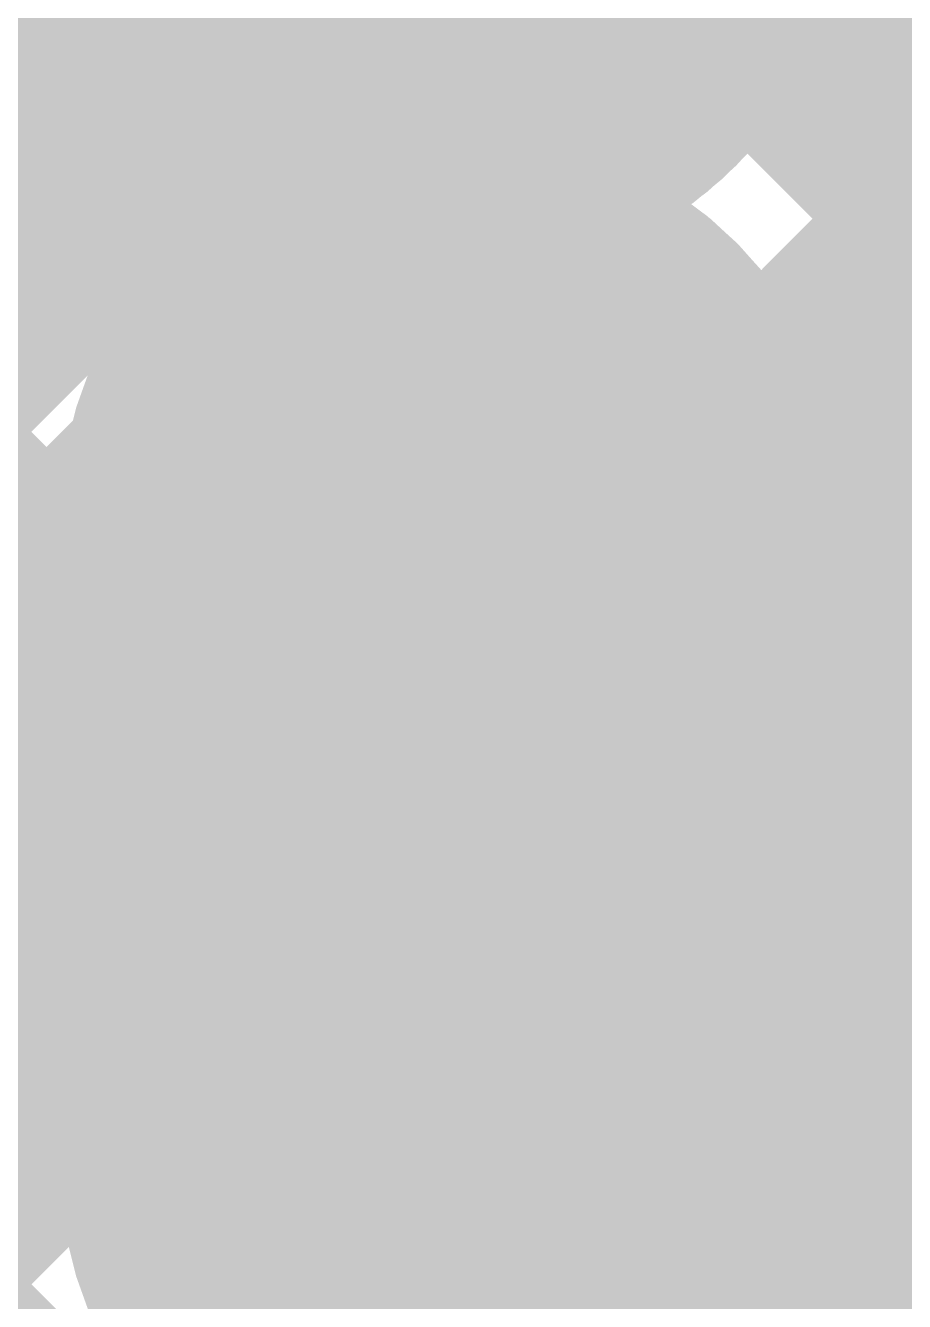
# Model space of a CAD drawing. Header units: millimetres. Extents: x 13 to 259, y -2 to 326.
# Drawn here: x 131.368 to 133.119, y 106.456 to 108.996 of the extents above; entities that cross this region are included whole.
import ezdxf

# ---------------------------------------------------------------- set-up
doc = ezdxf.new("R2010")
doc.units = ezdxf.units.MM
for name, color, linetype in [('BottomLayer', 5, 'Continuous'), ('ConnectLayer', 7, 'Continuous'), ('DrillDrawing', 1, 'Continuous'), ('Mechanical14', 56, 'Continuous'), ('Mechanical8', 56, 'Continuous'), ('MidLayer1', 16, 'Continuous'), ('MidLayer2', 76, 'Continuous'), ('MidLayer3', 90, 'Continuous'), ('MidLayer4', 156, 'Continuous'), ('MidLayer5', 130, 'Continuous'), ('MidLayer6', 216, 'Continuous'), ('MultiLayer', 9, 'Continuous'), ('TopLayer', 1, 'Continuous'), ('TopPaste', 8, 'Continuous'), ('TopSolder', 216, 'Continuous')]:
    doc.layers.add(name, color=color, linetype=linetype)

# ---------------------------------------------------------------- blocks, each defined once
blk = doc.blocks.new('SAMTEC_ASP_127797_01_185')
at = {"layer": 'Mechanical14', "const_width": 0.1}
for points in [[(-5.9309, -2.3762), (-5.9309, -2.0206)], [(-5.4991, -2.3762), (-5.4991, -2.0206)], [(-4.6609, -2.3762), (-4.6609, -2.0206)], [(-4.2291, -2.3762), (-4.2291, -2.0206)], [(-5.4991, -2.3762), (-5.9309, -2.3762)], [(-4.2291, -2.3762), (-4.6609, -2.3762)], [(-5.4991, -2.7038), (-5.9309, -2.7038)], [(-5.9309, -3.0594), (-5.9309, -2.7038)], [(-5.4991, -3.0594), (-5.4991, -2.7038)], [(-4.6609, -3.0594), (-4.6609, -2.7038)], [(-4.2291, -2.7038), (-4.6609, -2.7038)], [(-4.2291, -3.0594), (-4.2291, -2.7038)], [(-5.9309, -2.9464), (-6.7691, -2.9464)], [(-4.6609, -2.9464), (-5.4991, -2.9464)], [(-3.3909, -2.9464), (-4.2291, -2.9464)], [(-6.6548, -3.0594), (-6.7691, -3.0594)], [(-6.6548, -3.2004), (-6.6548, -3.0594)], [(-6.0452, -3.2004), (-6.0452, -3.0594)], [(-5.9309, -3.0594), (-6.0452, -3.0594)], [(-5.3848, -3.0594), (-5.4991, -3.0594)], [(-5.3848, -3.2004), (-5.3848, -3.0594)], [(-4.7752, -3.2004), (-4.7752, -3.0594)], [(-4.6609, -3.0594), (-4.7752, -3.0594)], [(-4.1148, -3.0594), (-4.2291, -3.0594)], [(-6.0452, -3.2004), (-6.6548, -3.2004)], [(-4.7752, -3.2004), (-5.3848, -3.2004)]]:
    blk.add_lwpolyline(points, dxfattribs=at)
at = {"layer": 'Mechanical14', "const_width": 0.05}
for points in [[(-5.9559, -2.3762, 1), (-5.9059, -2.3762, 1)], [(-5.9559, -2.3762, 1), (-5.9059, -2.3762, 1)], [(-5.5241, -2.3762, 1), (-5.4741, -2.3762, 1)], [(-5.5241, -2.3762, 1), (-5.4741, -2.3762, 1)], [(-4.6859, -2.3762, 1), (-4.6359, -2.3762, 1)], [(-4.6859, -2.3762, 1), (-4.6359, -2.3762, 1)], [(-4.2541, -2.3762, 1), (-4.2041, -2.3762, 1)], [(-4.2541, -2.3762, 1), (-4.2041, -2.3762, 1)], [(-5.9559, -2.7038, 1), (-5.9059, -2.7038, 1)], [(-5.9559, -2.7038, 1), (-5.9059, -2.7038, 1)], [(-5.5241, -2.7038, 1), (-5.4741, -2.7038, 1)], [(-5.5241, -2.7038, 1), (-5.4741, -2.7038, 1)], [(-4.6859, -2.7038, 1), (-4.6359, -2.7038, 1)], [(-4.6859, -2.7038, 1), (-4.6359, -2.7038, 1)], [(-4.2541, -2.7038, 1), (-4.2041, -2.7038, 1)], [(-4.2541, -2.7038, 1), (-4.2041, -2.7038, 1)], [(-5.9559, -2.9464, 1), (-5.9059, -2.9464, 1)], [(-5.5241, -2.9464, 1), (-5.4741, -2.9464, 1)], [(-4.6859, -2.9464, 1), (-4.6359, -2.9464, 1)], [(-4.2541, -2.9464, 1), (-4.2041, -2.9464, 1)], [(-6.6798, -3.0594, 1), (-6.6298, -3.0594, 1)], [(-6.6798, -3.0594, 1), (-6.6298, -3.0594, 1)], [(-6.0702, -3.0594, 1), (-6.0202, -3.0594, 1)], [(-6.0702, -3.0594, 1), (-6.0202, -3.0594, 1)], [(-5.9559, -3.0594, 1), (-5.9059, -3.0594, 1)], [(-5.9559, -3.0594, 1), (-5.9059, -3.0594, 1)], [(-5.5241, -3.0594, 1), (-5.4741, -3.0594, 1)], [(-5.5241, -3.0594, 1), (-5.4741, -3.0594, 1)], [(-5.4098, -3.0594, 1), (-5.3598, -3.0594, 1)], [(-5.4098, -3.0594, 1), (-5.3598, -3.0594, 1)], [(-4.8002, -3.0594, 1), (-4.7502, -3.0594, 1)], [(-4.8002, -3.0594, 1), (-4.7502, -3.0594, 1)], [(-4.6859, -3.0594, 1), (-4.6359, -3.0594, 1)], [(-4.6859, -3.0594, 1), (-4.6359, -3.0594, 1)], [(-4.2541, -3.0594, 1), (-4.2041, -3.0594, 1)], [(-4.2541, -3.0594, 1), (-4.2041, -3.0594, 1)], [(-6.6798, -3.2004, 1), (-6.6298, -3.2004, 1)], [(-6.6798, -3.2004, 1), (-6.6298, -3.2004, 1)], [(-6.0702, -3.2004, 1), (-6.0202, -3.2004, 1)], [(-6.0702, -3.2004, 1), (-6.0202, -3.2004, 1)], [(-5.4098, -3.2004, 1), (-5.3598, -3.2004, 1)], [(-5.4098, -3.2004, 1), (-5.3598, -3.2004, 1)], [(-4.8002, -3.2004, 1), (-4.7502, -3.2004, 1)], [(-4.8002, -3.2004, 1), (-4.7502, -3.2004, 1)]]:
    blk.add_lwpolyline(points, format="xyb", close=True, dxfattribs=at)
at = {"layer": 'Mechanical8', "const_width": 0.1}
for points in [[(-5.715, -2.905), (-5.715, -1.905)], [(-4.445, -2.905), (-4.445, -1.905)], [(-5.715, -3.175), (-5.715, -2.175)], [(-4.445, -3.175), (-4.445, -2.175)], [(-5.985, -3.175), (-6.985, -3.175)], [(-5.715, -3.175), (-6.715, -3.175)], [(-5.715, -4.175), (-5.715, -3.175)], [(-4.715, -3.175), (-5.715, -3.175)], [(-4.445, -3.175), (-5.445, -3.175)], [(-4.445, -4.175), (-4.445, -3.175)], [(-3.445, -3.175), (-4.445, -3.175)], [(-3.175, -3.175), (-4.175, -3.175)]]:
    blk.add_lwpolyline(points, dxfattribs=at)
at = {"layer": 'Mechanical8', "const_width": 0.05}
for points in [[(-5.74, -2.905, 1), (-5.69, -2.905, 1)], [(-4.47, -2.905, 1), (-4.42, -2.905, 1)], [(-6.74, -3.175, 1), (-6.69, -3.175, 1)], [(-6.01, -3.175, 1), (-5.96, -3.175, 1)], [(-5.74, -3.175, 1), (-5.69, -3.175, 1)], [(-5.74, -3.175, 1), (-5.69, -3.175, 1)], [(-5.74, -3.175, 1), (-5.69, -3.175, 1)], [(-5.74, -3.175, 1), (-5.69, -3.175, 1)], [(-5.47, -3.175, 1), (-5.42, -3.175, 1)], [(-4.74, -3.175, 1), (-4.69, -3.175, 1)], [(-4.47, -3.175, 1), (-4.42, -3.175, 1)], [(-4.47, -3.175, 1), (-4.42, -3.175, 1)], [(-4.47, -3.175, 1), (-4.42, -3.175, 1)], [(-4.47, -3.175, 1), (-4.42, -3.175, 1)], [(-4.2, -3.175, 1), (-4.15, -3.175, 1)]]:
    blk.add_lwpolyline(points, format="xyb", close=True, dxfattribs=at)
at = {"layer": 'TopLayer', "const_width": 0.32}
for points in [[(-7.145, -3.175, 1), (-6.825, -3.175, 1)], [(-5.875, -3.175, 1), (-5.555, -3.175, 1)], [(-4.605, -3.175, 1), (-4.285, -3.175, 1)]]:
    blk.add_lwpolyline(points, format="xyb", close=True, dxfattribs=at)
at = {"layer": 'TopPaste', "const_width": 0.32}
for points in [[(-7.145, -3.175, 1), (-6.825, -3.175, 1)], [(-5.875, -3.175, 1), (-5.555, -3.175, 1)], [(-4.605, -3.175, 1), (-4.285, -3.175, 1)]]:
    blk.add_lwpolyline(points, format="xyb", close=True, dxfattribs=at)
at = {"layer": 'TopSolder', "const_width": 0.4216}
for points in [[(-7.1958, -1.905, 1), (-6.7742, -1.905, 1)], [(-5.9258, -1.905, 1), (-5.5042, -1.905, 1)], [(-4.6558, -1.905, 1), (-4.2342, -1.905, 1)], [(-7.1958, -3.175, 1), (-6.7742, -3.175, 1)], [(-5.9258, -3.175, 1), (-5.5042, -3.175, 1)], [(-4.6558, -3.175, 1), (-4.2342, -3.175, 1)]]:
    blk.add_lwpolyline(points, format="xyb", close=True, dxfattribs=at)

msp = doc.modelspace()

# ---------------------------------------------------------------- linework, layer by layer
at = {"layer": 'BottomLayer', "const_width": 0.25}
for points in [[(132.1001, 108.0057, 1), (132.35, 108.0057, 1)], [(132.1001, 106.7357, 1), (132.35, 106.7357, 1)]]:
    msp.add_lwpolyline(points, format="xyb", close=True, dxfattribs=at)
at = {"layer": 'ConnectLayer', "const_width": 0.4}
for points in [[(132.7884, 108.1811), (138.3997, 113.7924)], [(132.7884, 108.1811), (138.3997, 113.7924)], [(127.6323, 111.6522), (137.0824, 102.2021)], [(127.6323, 111.6522), (137.0824, 102.2021)], [(127.6323, 111.6522), (132.0024, 107.2821)], [(128.5336, 111.5994), (131.7619, 108.3712)], [(128.5336, 111.5994), (131.7619, 108.3712)], [(128.5336, 111.5994), (131.7618, 108.3711)], [(126.9606, 111.4754), (132.41, 106.026)], [(126.9606, 111.4754), (132.41, 106.026)], [(126.9606, 111.4754), (131.6383, 106.7976)], [(120.5352, 98.4735), (133.3154, 111.2537)], [(120.5352, 98.4735), (133.3154, 111.2537)], [(132.7884, 108.1811), (134.785, 110.1777)], [(132.731, 108.9722), (133.7985, 110.0397)], [(132.731, 108.9722), (133.7985, 110.0397)], [(132.731, 108.9722), (133.7985, 110.0397)], [(126.7, 104.6384), (132.0454, 109.9837)], [(130.79, 108.7283), (131.5967, 109.535)], [(130.79, 108.8031), (131.5219, 109.535)], [(130.79, 108.4276), (131.6351, 109.2726)], [(132.7311, 108.9724), (132.9169, 109.1582)], [(131.06, 109.073), (131.2477, 108.8853)], [(132.773, 109.057), (133.2764, 108.5537)], [(132.773, 109.057), (133.2764, 108.5537)], [(132.773, 109.057), (133.2764, 108.5537)], [(132.773, 109.057), (133.2764, 108.5537)], [(128.5678, 109.0196), (131.7594, 105.828)], [(128.5678, 109.0196), (131.7594, 105.828)], [(128.5678, 109.0196), (131.7594, 105.828)], [(102.1605, 79.2502), (131.7888, 108.8785)], [(102.1605, 79.2502), (131.7888, 108.8785)], [(126.7, 103.7898), (131.7887, 108.8785)], [(132.3426, 108.5839), (132.5285, 108.7697)], [(132.3426, 108.5839), (132.5285, 108.7697)], [(132.3426, 108.5839), (132.5284, 108.7697)], [(132.3426, 108.5839), (132.5285, 108.7697)], [(132.7884, 108.1811), (133.3196, 108.7124)], [(132.1231, 108.5868), (132.222, 108.6857)], [(132.292, 108.6895), (132.4184, 108.5631)], [(132.292, 108.6895), (132.4184, 108.5631)], [(132.292, 108.6895), (132.4184, 108.5631)], [(132.292, 108.6895), (132.4184, 108.5631)], [(132.7825, 108.1991), (132.9089, 108.0727)], [(132.7825, 108.1991), (132.9089, 108.0727)], [(132.7825, 108.1991), (132.9089, 108.0727)], [(132.7825, 108.199), (132.9089, 108.0727)], [(131.465, 107.9288), (131.6439, 108.1077)], [(132.8062, 107.9037), (132.9051, 108.0026)], [(131.465, 107.2202), (131.465, 107.9288)], [(102.1717, 78.4129), (131.6469, 107.8881)], [(102.1717, 78.4129), (131.6469, 107.8881)], [(126.7, 102.9413), (131.6469, 107.8882)], [(131.465, 107.7063), (131.6469, 107.8881)], [(131.465, 107.8194), (131.7647, 107.5198)], [(125.7668, 100.3109), (133.0614, 107.6056)], [(125.7668, 100.3109), (133.0614, 107.6056)], [(132.6251, 107.1693), (133.0614, 107.6056)], [(131.4666, 107.2218), (131.8208, 107.576)], [(132.5905, 107.5425), (133.0319, 107.1012)], [(132.5905, 107.5425), (133.0319, 107.1012)], [(132.5905, 107.5425), (133.0318, 107.1011)], [(125.5542, 100.9469), (132.0497, 107.4424)], [(125.5542, 100.9469), (132.0497, 107.4424)], [(126.7, 102.0928), (132.0496, 107.4424)], [(132.175, 106.7564), (132.4312, 107.0126)], [(132.175, 106.7192), (132.4684, 107.0126)], [(132.4312, 107.0126), (132.9169, 107.0126)], [(132.3516, 106.9329), (132.7285, 106.556)], [(132.1772, 106.7213), (132.2394, 106.7836)], [(132.175, 106.0536), (132.175, 106.7564)], [(132.4066, 106.2342), (132.9051, 106.7326)], [(132.3473, 106.0429), (132.9178, 106.6135)], [(132.3473, 106.0429), (132.9178, 106.6135)], [(132.722, 106.4177), (132.9178, 106.6135)], [(132.7714, 106.513), (133.2724, 106.0121)], [(126.7, 101.2443), (131.7914, 106.3356)], [(132.175, 106.2609), (132.3226, 106.1133)]]:
    msp.add_lwpolyline(points, dxfattribs=at)
at = {"layer": 'ConnectLayer'}
for points, const_width in [([(132.815, 109.2757, 1), (131.6351, 109.2757, 1)], 0.4), ([(132.815, 109.2757, 1), (131.6351, 109.2757, 1)], 0.4), ([(132.815, 109.2757, 1), (131.6351, 109.2757, 1)], 0.4), ([(132.8169, 109.1582, 1), (133.0169, 109.1582, 1)], 0.2), ([(132.673, 109.057, 1), (132.873, 109.057, 1)], 0.2), ([(132.673, 109.057, 1), (132.873, 109.057, 1)], 0.2), ([(132.673, 109.057, 1), (132.873, 109.057, 1)], 0.2), ([(132.673, 109.057, 1), (132.873, 109.057, 1)], 0.2), ([(132.631, 108.9722, 1), (132.831, 108.9722, 1)], 0.2), ([(132.631, 108.9722, 1), (132.831, 108.9722, 1)], 0.2), ([(132.631, 108.9722, 1), (132.831, 108.9722, 1)], 0.2), ([(132.6311, 108.9724, 1), (132.8311, 108.9724, 1)], 0.2), ([(131.1477, 108.8853, 1), (131.3477, 108.8853, 1)], 0.2), ([(131.6887, 108.8785, 1), (131.8887, 108.8785, 1)], 0.2), ([(131.6888, 108.8785, 1), (131.8888, 108.8785, 1)], 0.2), ([(131.6888, 108.8785, 1), (131.8888, 108.8785, 1)], 0.2), ([(132.4284, 108.7697, 1), (132.6284, 108.7697, 1)], 0.2), ([(132.4285, 108.7697, 1), (132.6285, 108.7697, 1)], 0.2), ([(132.4285, 108.7697, 1), (132.6285, 108.7697, 1)], 0.2), ([(132.4285, 108.7697, 1), (132.6285, 108.7697, 1)], 0.2), ([(132.122, 108.6857, 1), (132.322, 108.6857, 1)], 0.2), ([(132.122, 108.6857, 1), (132.322, 108.6857, 1)], 0.2), ([(132.192, 108.6895, 1), (132.392, 108.6895, 1)], 0.2), ([(132.192, 108.6895, 1), (132.392, 108.6895, 1)], 0.2), ([(132.192, 108.6895, 1), (132.392, 108.6895, 1)], 0.2), ([(132.192, 108.6895, 1), (132.392, 108.6895, 1)], 0.2), ([(132.815, 108.0057, 1), (131.6351, 108.0057, 1)], 0.4), ([(132.815, 108.0057, 1), (131.6351, 108.0057, 1)], 0.4), ([(132.815, 108.0057, 1), (131.6351, 108.0057, 1)], 0.4), ([(134.085, 108.0057, 1), (132.9051, 108.0057, 1)], 0.4), ([(134.085, 108.0057, 1), (132.9051, 108.0057, 1)], 0.4), ([(132.0231, 108.5868, 1), (132.2231, 108.5868, 1)], 0.2), ([(132.0231, 108.5868, 1), (132.2231, 108.5868, 1)], 0.2), ([(132.2426, 108.5839, 1), (132.4426, 108.5839, 1)], 0.2), ([(132.2426, 108.5839, 1), (132.4426, 108.5839, 1)], 0.2), ([(132.2426, 108.5839, 1), (132.4426, 108.5839, 1)], 0.2), ([(132.2426, 108.5839, 1), (132.4426, 108.5839, 1)], 0.2), ([(132.3184, 108.5631, 1), (132.5184, 108.5631, 1)], 0.2), ([(132.3184, 108.5631, 1), (132.5184, 108.5631, 1)], 0.2), ([(132.3184, 108.5631, 1), (132.5184, 108.5631, 1)], 0.2), ([(132.3184, 108.5631, 1), (132.5184, 108.5631, 1)], 0.2), ([(133.1764, 108.5537, 1), (133.3764, 108.5537, 1)], 0.2), ([(133.1764, 108.5537, 1), (133.3764, 108.5537, 1)], 0.2), ([(133.1764, 108.5537, 1), (133.3764, 108.5537, 1)], 0.2), ([(133.1764, 108.5537, 1), (133.3764, 108.5537, 1)], 0.2), ([(131.6618, 108.3711, 1), (131.8618, 108.3711, 1)], 0.2), ([(131.6619, 108.3712, 1), (131.8619, 108.3712, 1)], 0.2), ([(131.6619, 108.3712, 1), (131.8619, 108.3712, 1)], 0.2), ([(132.6825, 108.1991, 1), (132.8825, 108.1991, 1)], 0.2), ([(132.6825, 108.1991, 1), (132.8825, 108.1991, 1)], 0.2), ([(132.6825, 108.1991, 1), (132.8825, 108.1991, 1)], 0.2), ([(132.6825, 108.199, 1), (132.8825, 108.199, 1)], 0.2), ([(132.6884, 108.1811, 1), (132.8884, 108.1811, 1)], 0.2), ([(132.6884, 108.1811, 1), (132.8884, 108.1811, 1)], 0.2), ([(132.6884, 108.1811, 1), (132.8884, 108.1811, 1)], 0.2), ([(132.6884, 108.1811, 1), (132.8884, 108.1811, 1)], 0.2), ([(131.5439, 108.1077, 1), (131.7439, 108.1077, 1)], 0.2), ([(131.5439, 108.1077, 1), (131.7439, 108.1077, 1)], 0.2), ([(132.8089, 108.0727, 1), (133.0089, 108.0727, 1)], 0.2), ([(132.8089, 108.0727, 1), (133.0089, 108.0727, 1)], 0.2), ([(132.8089, 108.0727, 1), (133.0089, 108.0727, 1)], 0.2), ([(132.8089, 108.0727, 1), (133.0089, 108.0727, 1)], 0.2), ([(131.5351, 108.0057, 1), (131.7351, 108.0057, 1)], 0.2), ([(131.5351, 108.0057, 1), (131.7351, 108.0057, 1)], 0.2), ([(131.5351, 108.0057, 1), (131.7351, 108.0057, 1)], 0.2), ([(132.715, 108.0057, 1), (132.915, 108.0057, 1)], 0.2), ([(132.715, 108.0057, 1), (132.915, 108.0057, 1)], 0.2), ([(132.715, 108.0057, 1), (132.915, 108.0057, 1)], 0.2), ([(132.715, 108.0057, 1), (132.915, 108.0057, 1)], 0.2), ([(132.715, 108.0057, 1), (132.915, 108.0057, 1)], 0.2), ([(132.8051, 108.0057, 1), (133.0051, 108.0057, 1)], 0.2), ([(132.8051, 108.0057, 1), (133.0051, 108.0057, 1)], 0.2), ([(132.8051, 108.0026, 1), (133.0051, 108.0026, 1)], 0.2), ([(132.8051, 108.0026, 1), (133.0051, 108.0026, 1)], 0.2), ([(131.365, 107.9288, 1), (131.565, 107.9288, 1)], 0.2), ([(131.365, 107.9288, 1), (131.565, 107.9288, 1)], 0.2), ([(132.7062, 107.9037, 1), (132.9062, 107.9037, 1)], 0.2), ([(132.7062, 107.9037, 1), (132.9062, 107.9037, 1)], 0.2), ([(131.5469, 107.8882, 1), (131.7469, 107.8882, 1)], 0.2), ([(131.5469, 107.8881, 1), (131.7469, 107.8881, 1)], 0.2), ([(131.5469, 107.8881, 1), (131.7469, 107.8881, 1)], 0.2), ([(131.5469, 107.8881, 1), (131.7469, 107.8881, 1)], 0.2), ([(131.365, 107.8194, 1), (131.565, 107.8194, 1)], 0.2), ([(131.365, 107.7063, 1), (131.565, 107.7063, 1)], 0.2), ([(132.9614, 107.6056, 1), (133.1614, 107.6056, 1)], 0.2), ([(132.9614, 107.6056, 1), (133.1614, 107.6056, 1)], 0.2), ([(132.9614, 107.6056, 1), (133.1614, 107.6056, 1)], 0.2), ([(131.7208, 107.576, 1), (131.9208, 107.576, 1)], 0.2), ([(131.7208, 107.576, 1), (131.9208, 107.576, 1)], 0.2), ([(132.4905, 107.5425, 1), (132.6905, 107.5425, 1)], 0.2), ([(132.4905, 107.5425, 1), (132.6905, 107.5425, 1)], 0.2), ([(132.4905, 107.5425, 1), (132.6905, 107.5425, 1)], 0.2), ([(131.6647, 107.5198, 1), (131.8647, 107.5198, 1)], 0.2), ([(131.9496, 107.4424, 1), (132.1496, 107.4424, 1)], 0.2), ([(131.9497, 107.4424, 1), (132.1497, 107.4424, 1)], 0.2), ([(131.9497, 107.4424, 1), (132.1497, 107.4424, 1)], 0.2), ([(132.815, 106.7357, 1), (131.6351, 106.7357, 1)], 0.4), ([(134.085, 106.7357, 1), (132.9051, 106.7357, 1)], 0.4), ([(134.085, 106.7357, 1), (132.9051, 106.7357, 1)], 0.4), ([(131.9024, 107.2821, 1), (132.1024, 107.2821, 1)], 0.2), ([(131.365, 107.2202, 1), (131.565, 107.2202, 1)], 0.2), ([(131.3666, 107.2218, 1), (131.5666, 107.2218, 1)], 0.2), ([(132.5251, 107.1693, 1), (132.7251, 107.1693, 1)], 0.2), ([(132.9318, 107.1011, 1), (133.1318, 107.1011, 1)], 0.2), ([(132.9319, 107.1012, 1), (133.1319, 107.1012, 1)], 0.2), ([(132.9319, 107.1012, 1), (133.1319, 107.1012, 1)], 0.2), ([(132.8763, 107.0168, 1), (133.0763, 107.0168, 1)], 0.2), ([(132.3312, 107.0126, 1), (132.5312, 107.0126, 1)], 0.2), ([(132.3312, 107.0126, 1), (132.5312, 107.0126, 1)], 0.2), ([(132.3684, 107.0126, 1), (132.5684, 107.0126, 1)], 0.2), ([(132.8169, 107.0126, 1), (133.0169, 107.0126, 1)], 0.2), ([(132.2516, 106.9329, 1), (132.4516, 106.9329, 1)], 0.2), ([(131.5383, 106.7976, 1), (131.7383, 106.7976, 1)], 0.2), ([(132.275, 106.7357, 1), (132.175, 106.7357, 1)], 0.4), ([(132.1394, 106.7836, 1), (132.3394, 106.7836, 1)], 0.2), ([(131.5351, 106.7357, 1), (131.7351, 106.7357, 1)], 0.2), ([(132.075, 106.7564, 1), (132.275, 106.7564, 1)], 0.2), ([(132.075, 106.7564, 1), (132.275, 106.7564, 1)], 0.2), ([(132.075, 106.7357, 1), (132.275, 106.7357, 1)], 0.2), ([(132.175, 106.7357, 1), (132.375, 106.7357, 1)], 0.2), ([(132.715, 106.7357, 1), (132.915, 106.7357, 1)], 0.2), ([(132.8051, 106.7357, 1), (133.0051, 106.7357, 1)], 0.2), ([(132.8051, 106.7357, 1), (133.0051, 106.7357, 1)], 0.2), ([(132.075, 106.7192, 1), (132.275, 106.7192, 1)], 0.2), ([(132.0772, 106.7213, 1), (132.2772, 106.7213, 1)], 0.2), ([(132.8051, 106.7326, 1), (133.0051, 106.7326, 1)], 0.2), ([(132.8051, 106.7326, 1), (133.0051, 106.7326, 1)], 0.2), ([(132.8178, 106.6135, 1), (133.0178, 106.6135, 1)], 0.2), ([(132.8178, 106.6135, 1), (133.0178, 106.6135, 1)], 0.2), ([(132.8178, 106.6135, 1), (133.0178, 106.6135, 1)], 0.2), ([(132.6285, 106.556, 1), (132.8285, 106.556, 1)], 0.2), ([(132.6714, 106.513, 1), (132.8714, 106.513, 1)], 0.2), ([(132.622, 106.4177, 1), (132.822, 106.4177, 1)], 0.2), ([(131.6914, 106.3356, 1), (131.8914, 106.3356, 1)], 0.2), ([(132.075, 106.2609, 1), (132.275, 106.2609, 1)], 0.2)]:
    msp.add_lwpolyline(points, format="xyb", close=True, dxfattribs=dict(at, const_width=const_width))
at = {"layer": 'ConnectLayer', "const_width": 0.4}
for points in [[(133.495, 108.6857, -1), (133.495, 109.8657)], [(132.815, 109.2757, -0.41575), (132.222, 108.6857)], [(132.1231, 108.5868, -0.466063), (132.815, 108.0057)], [(133.495, 107.4157, -1), (133.495, 108.5957)], [(132.9051, 108.0026, -1.002625), (134.085, 108.0057)], [(131.8208, 107.576, -0.252597), (131.6439, 108.1077)], [(132.815, 108.0057, -0.04346), (132.8062, 107.9037)], [(133.495, 106.1457, -1), (133.495, 107.3257)], [(132.9051, 106.7326, -0.126135), (132.9763, 107.0168)]]:
    msp.add_lwpolyline(points, format="xyb", dxfattribs=at)
at = {"layer": 'DrillDrawing', "const_width": 0.0508}
for points in [[(132.098, 108.1327), (132.098, 108.2597)], [(132.098, 108.2597), (132.352, 108.2597)], [(132.352, 108.1327), (132.352, 108.2597)], [(131.971, 107.8787), (131.971, 108.1327)], [(131.971, 108.1327), (132.098, 108.1327)], [(132.352, 108.1327), (132.479, 108.1327)], [(132.479, 107.8787), (132.479, 108.1327)], [(131.971, 107.8787), (132.098, 107.8787)], [(132.098, 107.7517), (132.098, 107.8787)], [(132.352, 107.8787), (132.479, 107.8787)], [(132.352, 107.7517), (132.352, 107.8787)], [(132.098, 107.7517), (132.352, 107.7517)], [(132.098, 106.8627), (132.098, 106.9897)], [(132.098, 106.9897), (132.352, 106.9897)], [(132.352, 106.8627), (132.352, 106.9897)], [(131.971, 106.6087), (131.971, 106.8627)], [(131.971, 106.8627), (132.098, 106.8627)], [(132.352, 106.8627), (132.479, 106.8627)], [(132.479, 106.6087), (132.479, 106.8627)], [(131.971, 106.6087), (132.098, 106.6087)], [(132.098, 106.4817), (132.098, 106.6087)], [(132.352, 106.6087), (132.479, 106.6087)], [(132.352, 106.4817), (132.352, 106.6087)], [(132.098, 106.4817), (132.352, 106.4817)]]:
    msp.add_lwpolyline(points, dxfattribs=at)
at = {"layer": 'DrillDrawing', "const_width": 0.0254}
for points in [[(132.0853, 108.2597, 1), (132.1107, 108.2597, 1)], [(132.0853, 108.2597, 1), (132.1107, 108.2597, 1)], [(132.3393, 108.2597, 1), (132.3647, 108.2597, 1)], [(132.3393, 108.2597, 1), (132.3647, 108.2597, 1)], [(131.9583, 108.1327, 1), (131.9837, 108.1327, 1)], [(131.9583, 108.1327, 1), (131.9837, 108.1327, 1)], [(132.0853, 108.1327, 1), (132.1107, 108.1327, 1)], [(132.0853, 108.1327, 1), (132.1107, 108.1327, 1)], [(132.3393, 108.1327, 1), (132.3647, 108.1327, 1)], [(132.3393, 108.1327, 1), (132.3647, 108.1327, 1)], [(132.4663, 108.1327, 1), (132.4917, 108.1327, 1)], [(132.4663, 108.1327, 1), (132.4917, 108.1327, 1)], [(131.9583, 107.8787, 1), (131.9837, 107.8787, 1)], [(131.9583, 107.8787, 1), (131.9837, 107.8787, 1)], [(132.0853, 107.8787, 1), (132.1107, 107.8787, 1)], [(132.0853, 107.8787, 1), (132.1107, 107.8787, 1)], [(132.3393, 107.8787, 1), (132.3647, 107.8787, 1)], [(132.3393, 107.8787, 1), (132.3647, 107.8787, 1)], [(132.4663, 107.8787, 1), (132.4917, 107.8787, 1)], [(132.4663, 107.8787, 1), (132.4917, 107.8787, 1)], [(132.0853, 107.7517, 1), (132.1107, 107.7517, 1)], [(132.0853, 107.7517, 1), (132.1107, 107.7517, 1)], [(132.3393, 107.7517, 1), (132.3647, 107.7517, 1)], [(132.3393, 107.7517, 1), (132.3647, 107.7517, 1)], [(132.0853, 106.9897, 1), (132.1107, 106.9897, 1)], [(132.0853, 106.9897, 1), (132.1107, 106.9897, 1)], [(132.3393, 106.9897, 1), (132.3647, 106.9897, 1)], [(132.3393, 106.9897, 1), (132.3647, 106.9897, 1)], [(131.9583, 106.8627, 1), (131.9837, 106.8627, 1)], [(131.9583, 106.8627, 1), (131.9837, 106.8627, 1)], [(132.0853, 106.8627, 1), (132.1107, 106.8627, 1)], [(132.0853, 106.8627, 1), (132.1107, 106.8627, 1)], [(132.3393, 106.8627, 1), (132.3647, 106.8627, 1)], [(132.3393, 106.8627, 1), (132.3647, 106.8627, 1)], [(132.4663, 106.8627, 1), (132.4917, 106.8627, 1)], [(132.4663, 106.8627, 1), (132.4917, 106.8627, 1)], [(131.9583, 106.6087, 1), (131.9837, 106.6087, 1)], [(131.9583, 106.6087, 1), (131.9837, 106.6087, 1)], [(132.0853, 106.6087, 1), (132.1107, 106.6087, 1)], [(132.0853, 106.6087, 1), (132.1107, 106.6087, 1)], [(132.3393, 106.6087, 1), (132.3647, 106.6087, 1)], [(132.3393, 106.6087, 1), (132.3647, 106.6087, 1)], [(132.4663, 106.6087, 1), (132.4917, 106.6087, 1)], [(132.4663, 106.6087, 1), (132.4917, 106.6087, 1)], [(132.0853, 106.4817, 1), (132.1107, 106.4817, 1)], [(132.0853, 106.4817, 1), (132.1107, 106.4817, 1)], [(132.3393, 106.4817, 1), (132.3647, 106.4817, 1)], [(132.3393, 106.4817, 1), (132.3647, 106.4817, 1)]]:
    msp.add_lwpolyline(points, format="xyb", close=True, dxfattribs=at)
at = {"layer": 'MidLayer1', "const_width": 0.25}
for points in [[(132.1001, 108.0057, 1), (132.35, 108.0057, 1)], [(132.1001, 106.7357, 1), (132.35, 106.7357, 1)]]:
    msp.add_lwpolyline(points, format="xyb", close=True, dxfattribs=at)
at = {"layer": 'MidLayer2', "const_width": 0.25}
for points in [[(132.1001, 108.0057, 1), (132.35, 108.0057, 1)], [(132.1001, 106.7357, 1), (132.35, 106.7357, 1)]]:
    msp.add_lwpolyline(points, format="xyb", close=True, dxfattribs=at)
at = {"layer": 'MidLayer3', "const_width": 0.15}
for points in [[(131.05, 108.1007), (132.225, 109.2757)], [(132.9169, 107.4276), (133.495, 108.0057)], [(131.76, 106.9283), (132.2593, 107.4276)], [(132.2593, 107.4276), (132.9169, 107.4276)], [(131.76, 102.1725), (131.76, 106.9283)], [(132.7, 105.9407), (133.495, 106.7357)]]:
    msp.add_lwpolyline(points, dxfattribs=at)
at = {"layer": 'MidLayer3'}
for points, const_width in [([(132.1001, 108.0057, 1), (132.35, 108.0057, 1)], 0.25), ([(132.2218, 107.4276, 1), (132.2968, 107.4276, 1)], 0.075), ([(132.2218, 107.4276, 1), (132.2968, 107.4276, 1)], 0.075), ([(132.8794, 107.4276, 1), (132.9544, 107.4276, 1)], 0.075), ([(132.8794, 107.4276, 1), (132.9544, 107.4276, 1)], 0.075), ([(131.7225, 106.9283, 1), (131.7975, 106.9283, 1)], 0.075), ([(131.7225, 106.9283, 1), (131.7975, 106.9283, 1)], 0.075), ([(132.1001, 106.7357, 1), (132.35, 106.7357, 1)], 0.25)]:
    msp.add_lwpolyline(points, format="xyb", close=True, dxfattribs=dict(at, const_width=const_width))
at = {"layer": 'MidLayer4'}
for points, const_width in [([(128.95, 111.2807), (132.225, 108.0057)], 0.12), ([(130.572, 107.54), (134.0057, 107.54)], 0.15), ([(129.025, 107.25), (134.925, 107.25)], 0.15)]:
    msp.add_lwpolyline(points, dxfattribs=dict(at, const_width=const_width))
for points, const_width in [([(132.1001, 108.0057, 1), (132.35, 108.0057, 1)], 0.25), ([(132.195, 108.0057, 1), (132.255, 108.0057, 1)], 0.06), ([(132.1001, 106.7357, 1), (132.35, 106.7357, 1)], 0.25)]:
    msp.add_lwpolyline(points, format="xyb", close=True, dxfattribs=dict(at, const_width=const_width))
at = {"layer": 'MidLayer5', "const_width": 0.25}
for points in [[(132.1001, 108.0057, 1), (132.35, 108.0057, 1)], [(132.1001, 106.7357, 1), (132.35, 106.7357, 1)]]:
    msp.add_lwpolyline(points, format="xyb", close=True, dxfattribs=at)
at = {"layer": 'MidLayer6', "const_width": 0.25}
for points in [[(132.1001, 108.0057, 1), (132.35, 108.0057, 1)], [(132.1001, 106.7357, 1), (132.35, 106.7357, 1)]]:
    msp.add_lwpolyline(points, format="xyb", close=True, dxfattribs=at)
at = {"layer": 'MultiLayer', "const_width": 0.25}
for points in [[(132.1001, 108.0057, 1), (132.35, 108.0057, 1)], [(132.1001, 106.7357, 1), (132.35, 106.7357, 1)]]:
    msp.add_lwpolyline(points, format="xyb", close=True, dxfattribs=at)
at = {"layer": 'TopLayer', "const_width": 0.25}
for points in [[(132.1001, 108.0057, 1), (132.35, 108.0057, 1)], [(132.1001, 106.7357, 1), (132.35, 106.7357, 1)]]:
    msp.add_lwpolyline(points, format="xyb", close=True, dxfattribs=at)

# ---------------------------------------------------------------- block references
at = {"rotation": 270}
msp.add_blockref('SAMTEC_ASP_127797_01_185', (135.4, 102.2907), dxfattribs=at)

doc.saveas('drawing.dxf')
